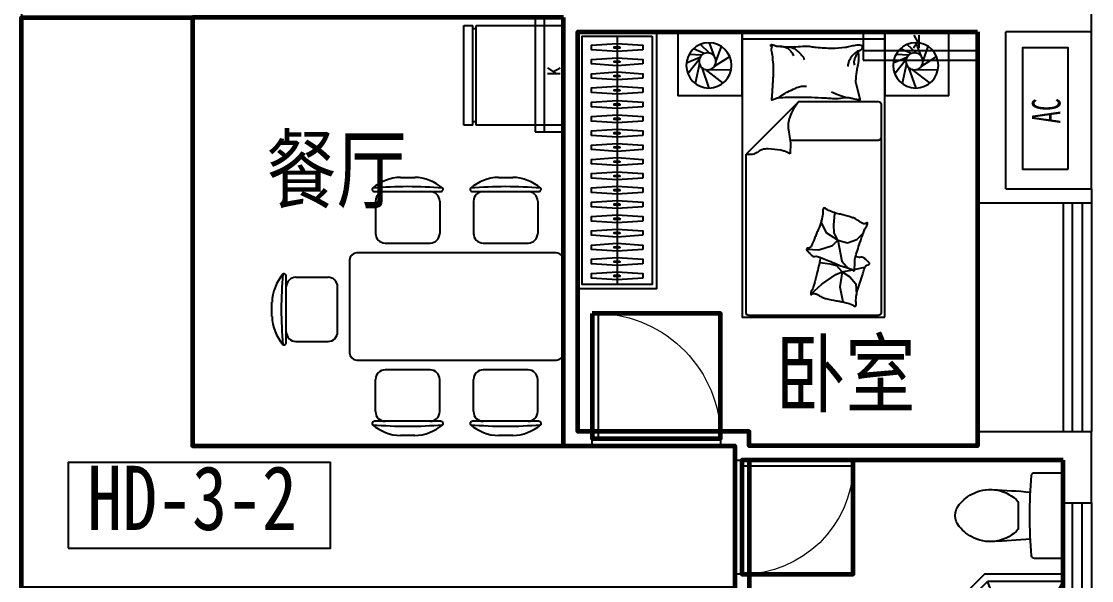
# Model space of a CAD drawing. Extents: x 907899 to 940699, y -827623 to -803523.
# Drawn here: x 924399 to 931899, y -821867 to -817951 of the extents above; entities that cross this region are included whole.
import ezdxf

# ---------------------------------------------------------------- set-up
doc = ezdxf.new("R2010")
doc.units = 0
doc.header["$LTSCALE"] = 1000
doc.header["$MEASUREMENT"] = 0
doc.linetypes.add('HIDDEN', pattern=[7.5, 5, -2.5])
doc.layers.get('0').update_dxf_attribs({"linetype": 'CONTINUOUS'})
for name, color, linetype in [('BATH', 8, 'CONTINUOUS'), ('Elec(电器)', 33, 'CONTINUOUS'), ('Furniture(家具)', 8, 'CONTINUOUS'), ('WALL', 2, 'CONTINUOUS'), ('WINDOW', 4, 'CONTINUOUS'), ('家具', 8, 'CONTINUOUS'), ('家具示意', 8, 'CONTINUOUS'), ('文字注明', 211, 'CONTINUOUS')]:
    doc.layers.add(name, color=color, linetype=linetype)
for name, color, linetype, lineweight in [('GT_卧室', 1, 'CONTINUOUS', 60), ('GT_卫生间', 5, 'CONTINUOUS', 60), ('GT_过道', 30, 'CONTINUOUS', 60), ('GT_门', 245, 'CONTINUOUS', 60), ('GT_餐厅', 3, 'CONTINUOUS', 60), ('文字标注', 121, 'CONTINUOUS', 0)]:
    doc.layers.add(name, color=color, linetype=linetype, lineweight=lineweight)
doc.styles.add('-黑体', font='simhei.ttf', dxfattribs={"width": 0.8})
doc.styles.add('_ZBHZ', font='simhei.ttf', dxfattribs={"width": 0.8})
doc.styles.add('DIM_FONT', font='ZBTXT.shx', dxfattribs={"width": 0.8})

# ---------------------------------------------------------------- blocks, each defined once
blk = doc.blocks.new('*U46')
blk.add_line((-970, -275), (770, -275))
for points in [[(-1000, 0), (800, 0), (800, -550), (-1000, -550)], [(-970, -30), (770, -30), (770, -520), (-970, -520)]]:
    blk.add_lwpolyline(points, close=True)
at = {"elevation": 0}
for points in [[(-874, -95), (-862, -275), (-874, -455), (-906, -455), (-918, -275), (-906, -95)], [(-774, -95), (-762, -275), (-774, -455), (-806, -455), (-818, -275), (-806, -95)], [(-674, -95), (-662, -275), (-674, -455), (-706, -455), (-718, -275), (-706, -95)], [(-574, -95), (-562, -275), (-574, -455), (-606, -455), (-618, -275), (-606, -95)], [(-474, -95), (-462, -275), (-474, -455), (-506, -455), (-518, -275), (-506, -95)], [(-374, -95), (-362, -275), (-374, -455), (-406, -455), (-418, -275), (-406, -95)], [(-274, -95), (-262, -275), (-274, -455), (-306, -455), (-318, -275), (-306, -95)], [(-174, -95), (-162, -275), (-174, -455), (-206, -455), (-218, -275), (-206, -95)], [(-74, -95), (-62, -275), (-74, -455), (-106, -455), (-118, -275), (-106, -95)], [(26, -95), (38, -275), (26, -455), (-6, -455), (-18, -275), (-6, -95)], [(126, -95), (138, -275), (126, -455), (94, -455), (82, -275), (94, -95)], [(226, -95), (238, -275), (226, -455), (194, -455), (182, -275), (194, -95)], [(326, -95), (338, -275), (326, -455), (294, -455), (282, -275), (294, -95)], [(426, -95), (438, -275), (426, -455), (394, -455), (382, -275), (394, -95)], [(526, -95), (538, -275), (526, -455), (494, -455), (482, -275), (494, -95)], [(626, -95), (638, -275), (626, -455), (594, -455), (582, -275), (594, -95)], [(726, -95), (738, -275), (726, -455), (694, -455), (682, -275), (694, -95)]]:
    blk.add_lwpolyline(points, close=True, dxfattribs=at)
at = {"ltscale": 15, "elevation": 0}
for points in [[(-894, -255), (-886, -255), (-886, -295), (-894, -295)], [(-794, -255), (-786, -255), (-786, -295), (-794, -295)], [(-694, -255), (-686, -255), (-686, -295), (-694, -295)], [(-594, -255), (-586, -255), (-586, -295), (-594, -295)], [(-494, -255), (-486, -255), (-486, -295), (-494, -295)], [(-394, -255), (-386, -255), (-386, -295), (-394, -295)], [(-294, -255), (-286, -255), (-286, -295), (-294, -295)], [(-194, -255), (-186, -255), (-186, -295), (-194, -295)], [(-94, -255), (-86, -255), (-86, -295), (-94, -295)], [(6, -255), (14, -255), (14, -295), (6, -295)], [(106, -255), (114, -255), (114, -295), (106, -295)], [(206, -255), (214, -255), (214, -295), (206, -295)], [(306, -255), (314, -255), (314, -295), (306, -295)], [(406, -255), (414, -255), (414, -295), (406, -295)], [(506, -255), (514, -255), (514, -295), (506, -295)], [(606, -255), (614, -255), (614, -295), (606, -295)], [(706, -255), (714, -255), (714, -295), (706, -295)]]:
    blk.add_lwpolyline(points, close=True, dxfattribs=at)
blk = doc.blocks.new('_E10NWL')
for p, q in [((-275, 0), (275, 0)), ((-275, -482), (-275, 0)), ((275, 0), (275, -482)), ((275, -482), (-275, -482)), ((-275, -550), (-275, -499.1)), ((275, -499.1), (-275, -499.1)), ((-256.6, -482), (-256.6, -499.1)), ((256.6, -482), (256.6, -499.1)), ((275, -499.1), (275, -550)), ((275, -550), (-275, -550))]:
    blk.add_line(p, q)
at = {"style": 'DIM_FONT', "width": 0.8, "flags": 9}
for tag in ['XSIZE', 'YSIZE']:
    blk.add_attdef(tag, (0, 0), '', height=0.5, dxfattribs=at)
blk = doc.blocks.new('A$C77202156')
at = {"layer": 'BATH'}
for p, q in [((350, 900), (0, 550)), ((900, 900), (350, 900)), ((50, 529.3), (370.7, 850)), ((584.5, 347.6), (370.7, 850)), ((900, 850), (370.7, 850)), ((620.7, 345.5), (900, 850)), ((900, 0), (900, 900)), ((0, 0), (0, 550)), ((50, 0), (50, 529.3)), ((552.5, 315.5), (50, 529.3)), ((810, 564.6), (810, 525)), ((810, 564.6), (820, 564.6)), ((810, 525), (820, 525)), ((820, 564.6), (875, 560)), ((820, 564.6), (820, 525)), ((820, 525), (875, 530)), ((830, 564.6), (830, 525)), ((875, 530), (875, 560)), ((875, 560), (875, 530)), ((900, 575), (880, 575)), ((880, 575), (880, 515)), ((900, 575), (899.9, 325)), ((715.4, 435.2), (855.9, 457.2)), ((900, 457.4), (857.7, 457.4)), ((900, 515), (875, 515)), ((727.2, 386.6), (857.7, 442.4)), ((732.5, 432.8), (732.5, 432.8)), ((900, 442.4), (857.7, 442.4)), ((899.9, 385), (874.9, 385)), ((879.9, 385), (879.9, 325)), ((607.1, 250.5), (550.5, 307.1)), ((627.6, 258.3), (558.3, 327.6)), ((641.7, 272.5), (572.4, 341.7)), ((649.5, 293), (592.9, 349.5)), ((809.9, 374.6), (809.9, 335)), ((809.9, 374.6), (819.9, 374.6)), ((809.9, 335), (819.9, 335)), ((819.9, 374.6), (819.9, 335)), ((819.9, 374.6), (874.9, 370)), ((819.9, 335), (874.9, 340)), ((829.9, 374.6), (829.9, 335)), ((874.9, 370), (874.9, 340)), ((874.9, 340), (874.9, 370)), ((899.9, 325), (879.9, 325)), ((554.5, 279.3), (50, 0)), ((635.3, 264.7), (900, 0)), ((0, 0), (900, 0))]:
    blk.add_line(p, q, dxfattribs=at)
for centre, radius in [((857.7, 449.9), 7.5), ((721.7, 411), 25)]:
    blk.add_circle(centre, radius, dxfattribs=at)
blk.add_arc((1008.3, 449.9), 148.3, 153.98453, 205.963, dxfattribs=at)
blk.add_ellipse((600, 300), major_axis=(35.4, 35.4), ratio=1, dxfattribs=at)
blk = doc.blocks.new('TP6')
blk.add_lwpolyline([(20, -300), (200.8, -300, 0.388903), (220.7, -281.7, 0.043619), (220.7, 281.7, 0.388903), (200.8, 300), (20, 300, 0.414214), (0, 280), (0, -280, 0.414214), (20, -300, 0.414214)], format="xyb")
blk.add_lwpolyline([(623.4, 157.5, 0.325454), (314.1, 96.3), (314.1, -96.3, 0.325454), (623.4, -157.5, 0.11195), (728.4, -76.5, 0.35994), (728.4, 76.5, 0.11195)], format="xyb", close=True)
for centre, start, end in [((821.6, -7004.3), 92.61819, 94.72691), ((821.6, 7004.3), 265.27309, 267.38181)]:
    blk.add_arc(centre, 7193.5, start, end)
blk = doc.blocks.new('*U47')
at = {"linetype": 'HIDDEN', "ltscale": 0.3}
blk.add_line((0, -116.7), (800, -116.7), dxfattribs=at)
for p, q in [((407.6, -137.1), (407.6, -226.7)), ((447.9, -137.6), (407.6, -195.8)), ((445.3, -226.2), (419.6, -178.5))]:
    blk.add_line(p, q)
blk.add_lwpolyline([(800, -50), (0, -50), (0, -250), (800, -250)], close=True, dxfattribs=at)
blk = doc.blocks.new('空调室外机2')
at = {"ltscale": 0.5}
blk.add_lwpolyline([(0, 0), (850, 0), (850, 320), (0, 320)], close=True, dxfattribs=at)
at = {"ltscale": 0.5, "style": '_ZBHZ', "width": 0.65}
blk.add_text('AC', height=200, dxfattribs=at).set_placement((319.3, 54.6))
blk = doc.blocks.new('A$C367E6596')
at = {"layer": '家具示意'}
for p, q in [((0, 1947.6), (1000, 1947.6)), ((602.6, 1511.5), (45.8, 1511.5)), ((602.6, 1511.5), (971.6, 1141.7)), ((25.8, 1491.5), (25.8, 32.2)), ((45.8, 1238.9), (664.4, 1238.9)), ((971.6, 32.2), (971.6, 1141.7)), ((349.4, 727), (344.5, 730)), ((356.6, 647.7), (349.4, 727)), ((443.4, 662.5), (442.3, 681.9)), ((354.8, 592.6), (356.6, 647.7)), ((407, 589.6), (443.4, 662.5)), ((196.2, 543.7), (149.8, 590.5)), ((260.6, 521.7), (196.2, 543.7)), ((328.4, 540.9), (260.6, 521.7)), ((328.4, 540.9), (301, 394.1)), ((328.4, 540.9), (354.8, 592.6)), ((328.4, 540.9), (407, 589.6)), ((366.5, 501.8), (328.4, 540.9)), ((462.1, 473.1), (366.5, 501.8)), ((545.3, 477.3), (462.1, 473.1)), ((301, 394.1), (268.9, 356.7)), ((383.2, 372.5), (455.4, 382.3)), ((213.5, 335.7), (138.8, 351.4)), ((299.3, 317.6), (225.1, 333.2)), ((299.3, 317.6), (245.7, 282.4)), ((268.9, 356.7), (261.2, 347.7)), ((299.3, 317.6), (336.2, 360.5)), ((299.3, 317.6), (316, 213)), ((342.2, 299.7), (299.3, 317.6)), ((336.2, 360.5), (383.2, 372.5)), ((203.5, 233.5), (197.3, 159.5)), ((245.7, 282.4), (203.5, 233.5)), ((441.2, 231.2), (342.2, 299.7)), ((518.8, 161.1), (441.2, 231.2)), ((316, 213), (292.8, 107.7)), ((45.8, 12.2), (951.6, 12.2))]:
    blk.add_line(p, q, dxfattribs=at)
blk.add_lwpolyline([(0, 0), (0, 2000), (1000, 2000), (1000, 0)], close=True, dxfattribs=at)
for points in [[(185.1, 1866.4, -0.263368), (157.1, 1885.2, -0.494818), (166.3, 1903.9, -0.049225), (184, 1905.7, -0.036831), (207.6, 1903.9, -0.031893), (245.6, 1895.8, 0.035782), (279.5, 1888.8, 0.032941), (369.2, 1882.9, 0.026564), (480.4, 1888.8, 0.017905), (517.9, 1894.2, -0.033397), (538.1, 1896.4, -0.03204), (575.2, 1895.7, 0.018442), (639.5, 1892.7, 0.010837), (704.3, 1893.4, 0.014624), (752.2, 1896.4, 0.111249), (774.7, 1903.7, -0.153708), (791.6, 1907.7, -0.076444), (799.1, 1906, -0.215512), (801, 1903.9, -0.585858), (798.4, 1900.9, 0.363489), (793.5, 1898.3, 0.191716), (793.4, 1886.8, -0.129675), (795.4, 1870.1, -0.01735), (792.4, 1853.3, 0.019326), (789.8, 1838.2, 0.018818), (783.1, 1769.9, 0.021828), (782.2, 1710.6, 0.006204), (783.6, 1676.8, 0.001963), (789.8, 1569.9, 0.028341), (794, 1533.8, -0.117014), (793.5, 1524.9, -0.36606), (792.1, 1523.9, -0.03973), (778.5, 1526.7, -0.048309), (764.7, 1532.2, 0.062981), (754.1, 1536.1, 0.04058), (730.7, 1539.5, 0.014345), (663.9, 1541.7, 0.005484), (538.5, 1541, 0.007153), (442.3, 1538, 0.008762), (399.8, 1535.3, -0.008153), (354.1, 1532.4, -0.06251), (297, 1536.8, 0.078669), (251.4, 1538.8, 0.047825), (229, 1534.1, -0.034494), (198.2, 1526.7, -0.023571), (172.9, 1523.7, -0.510228), (171.9, 1524.9), (179.4, 1554.9), (200.1, 1637.4, 0.073041), (202.1, 1657, 0.023305), (196.3, 1718.1, 0.018299), (192.3, 1741, -0.01097), (184.9, 1779, -0.042281), (182, 1813.3, -0.027201), (184.9, 1866.7)], [(658.9, 1892.6, 0.027842), (635.2, 1882, 0.048685), (622.6, 1873.9, 0.023666), (594.7, 1849.5, 0.031223), (575.7, 1828.9, 0.046801), (570.6, 1821.2, 0.023191), (562.5, 1804.5)], [(740.9, 1898.3, 0.088153), (706.4, 1894.8, 0.088153), (675.2, 1879.5, 0.077547), (653.6, 1857.9, 0.077547), (639.5, 1830.7)], [(183.4, 1850.4, -0.05369), (197.6, 1837.4, -0.070312), (205.7, 1825.1, -0.015448), (209.5, 1816.6, -0.013244), (213.2, 1806.3, -0.082127), (216.2, 1788.3, -0.064164), (213.2, 1765.1)], [(184.9, 1866.4, -0.077379), (219.7, 1841.1, -0.077379), (245.2, 1806.3, -0.047525), (255.1, 1781.7, -0.047525), (260.2, 1755.7)], [(275.5, 1539.5, 0.009729), (302.8, 1548.5, 0.009729), (329.7, 1558.6, 0.007971), (351.4, 1567.7, 0.007971), (372.9, 1577.4)], [(744.7, 1538, 0.016108), (705.8, 1564.2, 0.024599), (679, 1579.3, 0.009477), (629.9, 1602.6, 0.015937), (600.1, 1614.9, 0.072521), (583.7, 1618.5, 0.033339), (547.5, 1618.7)], [(602.6, 1511.5, -0.085272), (665.9, 1401.4, -0.124044), (675.2, 1313.8), (661.5, 1218.4), (663.3, 1145.9)], [(663.3, 1145.9, -0.027362), (701.8, 1162.3, -0.040834), (728.9, 1169.7, -0.038441), (816.6, 1179.2, -0.076528), (860.7, 1173.9, -0.103649), (888.2, 1159.5, 0.093398), (918.4, 1143, 0.072727), (940.5, 1139.2, 0.052315), (971.6, 1141.7)], [(450.3, 418.6, 0.025626), (451.8, 409.2, 0.0108), (476.4, 303.3, 0.00456), (495.4, 231.5, 0.01125), (504.1, 202.6, 0.069394), (511.7, 186.8, -0.079756), (518.1, 173, -0.106399), (518.8, 161.1, -0.328642), (515.8, 158.2, -0.299547), (510.8, 160.5, 0.189917), (504.1, 165.5, 0.033518), (496, 167.1, 0.075627), (492.4, 167, 0.053489), (485.9, 165.2, 0.017838), (467.6, 157, 0.038394), (447.1, 144.9, -0.059529), (433.5, 137.6, -0.035943), (411.9, 131, -0.011245), (341.4, 116.2, -0.006203), (309.2, 110.7, 0.010783), (290.6, 107.3, 0.019485), (279.8, 104.6, 0.005062), (238.4, 92.3, 0.101392), (217.2, 80.7, -0.223768), (206.1, 77.7, -0.25558), (202.7, 80.5, -0.081563), (199.7, 93.3, -0.071805), (200.7, 107, 0.069985), (201.8, 121, 0.03546), (195.4, 169.3, 0.029432), (180.3, 226, 0.001554), (171.1, 253.5, -0.00152), (161.6, 281.6, -0.004735), (152.3, 310.7, 0.00382), (140.8, 346.8, 0.296001), (116.5, 366.4, -0.649774), (110.7, 384.1, -0.02319), (114.7, 387.4, 0.0288), (117.9, 390.1, 0.005727), (123, 394.9, -0.004358), (129.6, 401.3, -0.027528), (144.1, 413.8, -0.046214), (153.8, 419.8, -0.194121), (167.3, 421, 0.133719), (186.6, 420.3, 0.005779), (204.6, 424.8, 0.008882)]]:
    blk.add_lwpolyline(points, format="xyb", dxfattribs=at)
blk.add_lwpolyline([(395.4, 749, 0.101392), (415.7, 762.2, -0.223768), (426.5, 766, -0.25558), (430.2, 763.5, -0.081563), (434.2, 750.9, -0.071805), (434.2, 737.3, 0.069985), (434.1, 723.2, 0.03546), (444.2, 675.5, 0.029432), (463.7, 620.2, 0.001554), (475, 593.4, -0.00152), (486.5, 566.1, -0.004735), (498, 537.8, 0.00382), (512.3, 502.7, 0.296001), (538, 485, -0.649774), (545.1, 467.8, -0.02319), (541.4, 464.3, 0.0288), (538.4, 461.3, 0.005727), (533.8, 456.1, -0.004358), (527.7, 449.2, -0.027528), (514.1, 435.7, -0.046214), (504.9, 428.9, -0.194121), (491.5, 426.8, 0.133719), (472.3, 425.9, 0.011505), (437.3, 413.9, 0.008882), (392.6, 396.5, 0.012426), (335.7, 371.4, -0.033612), (314.2, 363.1), (267.8, 348.5), (232, 337.2, 0.224341), (220.4, 326.5, -0.722772), (213.3, 326.9, -0.103513), (213.2, 330, 0.053465), (213.5, 335.7, 0.030109), (211.3, 354.4, -0.031436), (209.2, 372.3, -0.05324), (209.9, 384.4, 0.05518), (210.5, 396.1, 0.056271), (207, 416.7, 0.0108), (174.3, 520.4, 0.00456), (149.8, 590.5, 0.01125), (139, 618.7, 0.069394), (130.2, 633.8, -0.079756), (122.8, 647.1, -0.106399), (121.2, 658.9, -0.328642), (123.9, 662.1, -0.299547), (129.1, 660.1, 0.189917), (136.1, 655.7, 0.033518), (144.3, 654.7, 0.075627), (148, 655, 0.053489), (154.3, 657.4, 0.017838), (171.9, 667, 0.038394), (191.4, 680.6, -0.059529), (204.4, 688.9, -0.035943), (225.4, 697.2, -0.011245), (294.6, 717.2, -0.006203), (326.3, 725.3, 0.010783), (344.5, 730, 0.019485), (355.2, 733.5, 0.005062)], format="xyb", close=True, dxfattribs=at)
for centre, start, end in [((45.8, 1491.5), 90, 180), ((45.8, 1258.9), 180, 270), ((45.8, 32.2), 180, 270), ((951.6, 32.2), 270, 0)]:
    blk.add_arc(centre, 20, start, end, dxfattribs=at)
at = {"layer": '家具示意', "style": 'DIM_FONT', "width": 0.8, "flags": 9}
for tag in ['XSIZE', 'YSIZE']:
    blk.add_attdef(tag, (0, 2000), '', height=0.5, dxfattribs=at)
blk = doc.blocks.new('A$C332848BE')
for p, q in [((450, 450), (0, 450)), ((450, 450), (450, 0)), ((0, 0), (0, 450)), ((167.5, 250.9), (218.3, 394.3)), ((151.7, 222.8), (121.1, 361.8)), ((188, 263.3), (315.3, 360.4)), ((149.9, 194.7), (70.1, 294.5)), ((223, 264.9), (372.5, 267.9)), ((256.5, 241.7), (363.2, 173.9)), ((155, 180.3), (59.5, 220.2)), ((168.1, 163.3), (77.8, 159.9)), ((184.1, 152.9), (109.9, 119.2)), ((257.5, 174.5), (220.8, 77.3)), ((267.2, 212), (305.2, 103.8)), ((223, 149.8), (158.1, 88.7)), ((450, 0), (0, 0))]:
    blk.add_line(p, q)
for centre, radius in [((217.3, 235.7), 158.5), ((207.9, 207.4), 59.4)]:
    blk.add_circle(centre, radius)
blk = doc.blocks.new('5人桌子')
at = {"layer": '家具'}
for p, q in [((3450546.3, -960257.6), (3450645.4, -960257.6)), ((3451233.1, -960257.6), (3451332.2, -960257.6)), ((3450365.8, -960357.6), (3450825.8, -960357.6)), ((3451052.6, -960357.6), (3451512.6, -960357.6)), ((3450370.8, -960425.1), (3450370.8, -960650.1)), ((3450820.8, -960425.1), (3450820.8, -960650.1)), ((3451057.6, -960425.1), (3451057.6, -960650.1)), ((3451507.6, -960425.1), (3451507.6, -960650.1)), ((3450438.3, -960717.6), (3450753.3, -960717.6)), ((3451125.1, -960717.6), (3451440.1, -960717.6)), ((3451639.2, -960786.9), (3450239.2, -960786.9)), ((3450189.2, -960836.9), (3450189.2, -961486.9)), ((3451689.2, -961486.9), (3451689.2, -960836.9)), ((3449745.4, -961412.3), (3449745.4, -960952.3)), ((3449812.9, -960957.3), (3450037.9, -960957.3)), ((3450105.4, -961339.8), (3450105.4, -961024.8)), ((3449645.4, -961231.9), (3449645.4, -961132.8)), ((3449812.9, -961407.3), (3450037.9, -961407.3)), ((3450239.2, -961536.9), (3451639.2, -961536.9)), ((3450753.3, -961606.2), (3450438.3, -961606.2)), ((3451440.1, -961606.2), (3451125.1, -961606.2)), ((3450370.8, -961898.7), (3450370.8, -961673.7)), ((3450820.8, -961898.7), (3450820.8, -961673.7)), ((3451057.6, -961898.7), (3451057.6, -961673.7)), ((3451507.6, -961898.7), (3451507.6, -961673.7)), ((3450825.8, -961966.2), (3450365.8, -961966.2)), ((3451512.6, -961966.2), (3451052.6, -961966.2)), ((3450645.4, -962066.2), (3450546.3, -962066.2)), ((3451332.2, -962066.2), (3451233.1, -962066.2))]:
    blk.add_line(p, q, dxfattribs=at)
for centre, radius, start, end in [((3450556, -960573.1), 315.6, 91.76514, 130.72654), ((3450635.7, -960573.1), 315.6, 49.27346, 88.23486), ((3451242.8, -960573.1), 315.6, 91.76514, 130.72654), ((3451322.5, -960573.1), 315.6, 49.27346, 88.23486), ((3450356.6, -960341.5), 10, 130.72654, 202.66999), ((3450365.8, -960337.6), 20, 202.66999, 270), ((3450595.8, -963035.5), 2712.7, 84.8023, 95.1977), ((3450438.3, -960425.1), 67.5, 90, 180), ((3450753.3, -960425.1), 67.5, 0, 90), ((3450825.8, -960337.6), 20, 270, 337.33001), ((3450835, -960341.5), 10, 337.33001, 49.27346), ((3451043.4, -960341.5), 10, 130.72654, 202.66999), ((3451052.6, -960337.6), 20, 202.66999, 270), ((3451282.6, -963035.5), 2712.7, 84.8023, 95.1977), ((3451125.1, -960425.1), 67.5, 90, 180), ((3451440.1, -960425.1), 67.5, 0, 90), ((3451512.6, -960337.6), 20, 270, 337.33001), ((3451521.9, -960341.5), 10, 337.33001, 49.27346), ((3450438.3, -960650.1), 67.5, 180, 270), ((3450753.3, -960650.1), 67.5, 270, 0), ((3451125.1, -960650.1), 67.5, 180, 270), ((3451440.1, -960650.1), 67.5, 270, 0), ((3450239.2, -960836.9), 50, 90, 180), ((3451639.2, -960836.9), 50, 0, 90), ((3449960.9, -961142.5), 315.6, 139.27346, 178.23486), ((3452423.3, -961182.3), 2712.7, 174.8023, 185.1977), ((3449729.3, -960943.1), 10, 67.33001, 139.27346), ((3449725.4, -960952.3), 20, 0, 67.33001), ((3449812.9, -961024.8), 67.5, 90, 180), ((3450037.9, -961024.8), 67.5, 0, 90), ((3449960.9, -961222.2), 315.6, 181.76514, 220.72654), ((3449812.9, -961339.8), 67.5, 180, 270), ((3450037.9, -961339.8), 67.5, 270, 0), ((3449725.4, -961412.3), 20, 292.66999, 0), ((3449729.3, -961421.6), 10, 220.72654, 292.66999), ((3450239.2, -961486.9), 50, 180, 270), ((3451639.2, -961486.9), 50, 270, 0), ((3450438.3, -961673.7), 67.5, 90, 180), ((3450753.3, -961673.7), 67.5, 0, 90), ((3451125.1, -961673.7), 67.5, 90, 180), ((3451440.1, -961673.7), 67.5, 0, 90), ((3450438.3, -961898.7), 67.5, 180, 270), ((3450753.3, -961898.7), 67.5, 270, 0), ((3451125.1, -961898.7), 67.5, 180, 270), ((3451440.1, -961898.7), 67.5, 270, 0), ((3450356.6, -961982.3), 10, 157.33001, 229.27346), ((3450365.8, -961986.2), 20, 90, 157.33001), ((3450556, -961750.7), 315.6, 229.27346, 268.23486), ((3450595.8, -959288.3), 2712.7, 264.8023, 275.1977), ((3450635.7, -961750.7), 315.6, 271.76514, 310.72654), ((3450825.8, -961986.2), 20, 22.66999, 90), ((3450835, -961982.3), 10, 310.72654, 22.66999), ((3451043.4, -961982.3), 10, 157.33001, 229.27346), ((3451052.6, -961986.2), 20, 90, 157.33001), ((3451242.8, -961750.7), 315.6, 229.27346, 268.23486), ((3451282.6, -959288.3), 2712.7, 264.8023, 275.1977), ((3451322.5, -961750.7), 315.6, 271.76514, 310.72654), ((3451512.6, -961986.2), 20, 22.66999, 90), ((3451521.9, -961982.3), 10, 310.72654, 22.66999)]:
    blk.add_arc(centre, radius, start, end, dxfattribs=at)
blk = doc.blocks.new('$TCHSYS$DOOR2D')
for p, q in [((0.45, 0.975), (0.5, 0.975)), ((0.45, 0), (0.45, 0.975)), ((0.5, 0), (0.5, 0.975)), ((0.5, 0), (0.45, 0))]:
    blk.add_line(p, q)
at = {"lineweight": 13}
blk.add_arc((0.475, 0), 0.975, 91.46928, 180, dxfattribs=at)
blk = doc.blocks.new('$TCHSYS$WIN2D')
for p, q in [((-0.5, 0.5), (0.5, 0.5)), ((-0.5, 0.5), (-0.5, -0.5)), ((0.5, 0.5), (0.5, -0.5)), ((0.5, 0.1667), (-0.5, 0.1667)), ((0.5, -0.1667), (-0.5, -0.1667)), ((-0.5, -0.5), (0.5, -0.5))]:
    blk.add_line(p, q)
blk = doc.blocks.new('$DorLib2D$00000001')
for p, q in [((0.45, 0.975), (0.5, 0.975)), ((0.45, 0), (0.45, 0.975)), ((0.5, 0), (0.5, 0.975)), ((0.5, 0), (0.45, 0))]:
    blk.add_line(p, q)
at = {"lineweight": 13}
blk.add_arc((0.475, 0), 0.975, 91.46928, 180, dxfattribs=at)

msp = doc.modelspace()

# ---------------------------------------------------------------- linework, layer by layer
at = {"layer": 'GT_卧室', "elevation": 0}
msp.add_lwpolyline([(931099.1, -818023.3), (931099.1, -820923.3), (929499.1, -820923.3), (929499.1, -820823.3), (928299.1, -820823.3), (928299.1, -818023.3), (931099.1, -818023.3)], dxfattribs=at)
at = {"layer": 'GT_卫生间'}
msp.add_lwpolyline([(931699.1, -821023.3), (929499.1, -821023.3), (929499.1, -822723.3), (931699.1, -822723.3), (931699.1, -821023.3)], dxfattribs=at)
at = {"layer": 'GT_过道'}
msp.add_lwpolyline([(925599.1, -817923.3), (925599.1, -820923.3), (929399.1, -820923.3), (929399.1, -821923.3), (924399.1, -821923.3), (924399.1, -817923.3), (925599.1, -817923.3)], dxfattribs=at)
at = {"layer": 'GT_门'}
for points in [[(928399.1, -819995.8), (928399.1, -820873.3), (929299.1, -820873.3), (929299.1, -819995.8), (928399.1, -819995.8)], [(930229.1, -821023.3), (929449.1, -821023.3), (929449.1, -821823.3), (930229.1, -821823.3), (930229.1, -821023.3)]]:
    msp.add_lwpolyline(points, dxfattribs=at)
at = {"layer": 'GT_餐厅'}
msp.add_lwpolyline([(928199.1, -817923.3), (925599.1, -817923.3), (925599.1, -820923.3), (928199.1, -820923.3), (928199.1, -817923.3)], dxfattribs=at)
at = {"layer": 'WALL'}
for p, q in [((924399.1, -816223.3), (924399.1, -825923.3)), ((931899.1, -818023.3), (931899.1, -817823.3)), ((928199.1, -820923.3), (928199.1, -817923.3)), ((928599.1, -818023.3), (928299.1, -818023.3)), ((928299.1, -820823.3), (928299.1, -818023.3)), ((931099.1, -818023.3), (928599.1, -818023.3)), ((931099.1, -819222.5), (931099.1, -818023.3)), ((931899.1, -818023.3), (931299.1, -818023.3)), ((931299.1, -819122.5), (931299.1, -818023.3)), ((931299.1, -819122.5), (931899.1, -819122.5)), ((931899.1, -819122.5), (931899.1, -819222.5)), ((931099.1, -819222.5), (931899.1, -819222.5)), ((928399.1, -820823.3), (928299.1, -820823.3)), ((928399.1, -820923.3), (928399.1, -820823.3)), ((929499.1, -820823.3), (929299.1, -820823.3)), ((929299.1, -820823.3), (929299.1, -820923.3)), ((929499.1, -820823.3), (929499.1, -820923.3)), ((931099.1, -820923.3, 0), (931099.1, -820823.3, 0)), ((931099.1, -820923.3), (931099.1, -820823.3)), ((931099.1, -820823.3), (931899.1, -820823.3)), ((931899.1, -821323.3), (931899.1, -820823.3)), ((928199.1, -820923.3), (928399.1, -820923.3)), ((929299.1, -820923.3), (929399.1, -820923.3)), ((929399.1, -820923.3), (929399.1, -821023.3)), ((929499.1, -820923.3), (931099.1, -820923.3)), ((929399.1, -821023.3), (929499.1, -821023.3)), ((929499.1, -821023.3), (931099.1, -821023.3)), ((931099.1, -821023.3), (931699.1, -821023.3)), ((931699.1, -821023.3), (931699.1, -821323.3)), ((931699.1, -821323.3), (931899.1, -821323.3)), ((929499.1, -821823.3), (929399.1, -821823.3)), ((929399.1, -821823.3), (929399.1, -821923.3)), ((929499.1, -822023.3), (929499.1, -821823.3))]:
    msp.add_line(p, q, dxfattribs=at)
at = {"layer": 'WINDOW'}
for p, q in [((931899.1, -819122.5, 0), (931899.1, -818023.3, 0)), ((931099.1, -820823.3, 0), (931099.1, -819222.5, 0)), ((931699.1, -819222.5, 0), (931699.1, -820823.3, 0)), ((931764.1, -819222.5, 0), (931764.1, -820823.3, 0)), ((931834.1, -819222.5, 0), (931834.1, -820823.3, 0)), ((931899.1, -819222.5, 0), (931899.1, -820823.3, 0)), ((929499.1, -821023.3, 0), (929499.1, -821823.3, 0))]:
    msp.add_line(p, q, dxfattribs=at)
at = {"layer": '文字注明', "elevation": 0}
msp.add_lwpolyline([(924727.7, -821641.5), (926564.6, -821641.5), (926564.6, -821041.5), (924727.7, -821041.5), (924727.7, -821641.5)], dxfattribs=at)

# ---------------------------------------------------------------- block references
at = {"xscale": -1, "rotation": 359.9999210926388}
msp.add_blockref('A$C367E6596', (930449.6, -820023.3, 0), dxfattribs=at)
at = {"layer": 'BATH', "extrusion": (0, 0, -1), "zscale": -1, "rotation": 180}
for p in [(-928999.5, -818023.3, 0), (-930449.5, -818023.3, 0)]:
    msp.add_blockref('A$C332848BE', p, dxfattribs=at)
at = {"layer": 'BATH', "xscale": -1}
msp.add_blockref('TP6', (931699.1, -821412.1, 0), dxfattribs=at)
at = {"layer": 'BATH', "linetype": 'ByBlock'}
msp.add_blockref('A$C77202156', (930799.1, -822723.3, 0), dxfattribs=at)
at = {"layer": 'Elec(电器)'}
for name, p, rotation in [('*U47', (927949.1, -818723.3, 0), 90), ('*U47', (931099.1, -818273.3, 0), 180), ('空调室外机2', (931735.6, -818985.7, 0), 90)]:
    msp.add_blockref(name, p, dxfattribs=dict(at, rotation=rotation))
at = {"layer": 'Furniture(家具)', "rotation": 270}
msp.add_blockref('*U46', (928849.1, -819023.3, 0), dxfattribs=at)
at = {"layer": 'WINDOW'}
msp.add_blockref('5人桌子', (-2523490.1, 141214.4, 0), dxfattribs=at)
for name, p, xscale, yscale, zscale, rotation in [('$DorLib2D$00000001', (928849.1, -820873.3), -900, 900, -900, 359.9999999997665), ('$TCHSYS$DOOR2D', (929449.1, -821423.3), -800, 800, -800, 269.9999999997599), ('$TCHSYS$WIN2D', (931799.1, -821773.3), -900, 200, -900, 89.99999999974801)]:
    msp.add_blockref(name, p, dxfattribs=dict(at, xscale=xscale, yscale=yscale, zscale=zscale, rotation=rotation))
at = {"layer": '家具', "extrusion": (0, 0, -1), "xscale": -1.272727273404598, "yscale": 1.272727273404598, "zscale": -1.27272727272727, "rotation": 90}
msp.add_blockref('_E10NWL', (-928199.1, -818328.9, 0), dxfattribs=at)

# ---------------------------------------------------------------- texts
at = {"layer": '文字标注', "style": '-黑体', "width": 0.8}
for s, p in [('餐厅', (926115.9, -819213.4, 0)), ('卧室', (929683.6, -820644.2, 0))]:
    msp.add_text(s, height=450, rotation=360, dxfattribs=at).set_placement(p)
at = {"layer": '文字注明', "style": '-黑体', "width": 0.8}
msp.add_text('HD-3-2', height=450, rotation=360, dxfattribs=at).set_placement((924860.7, -821513.3, 0))

doc.saveas('drawing.dxf')
